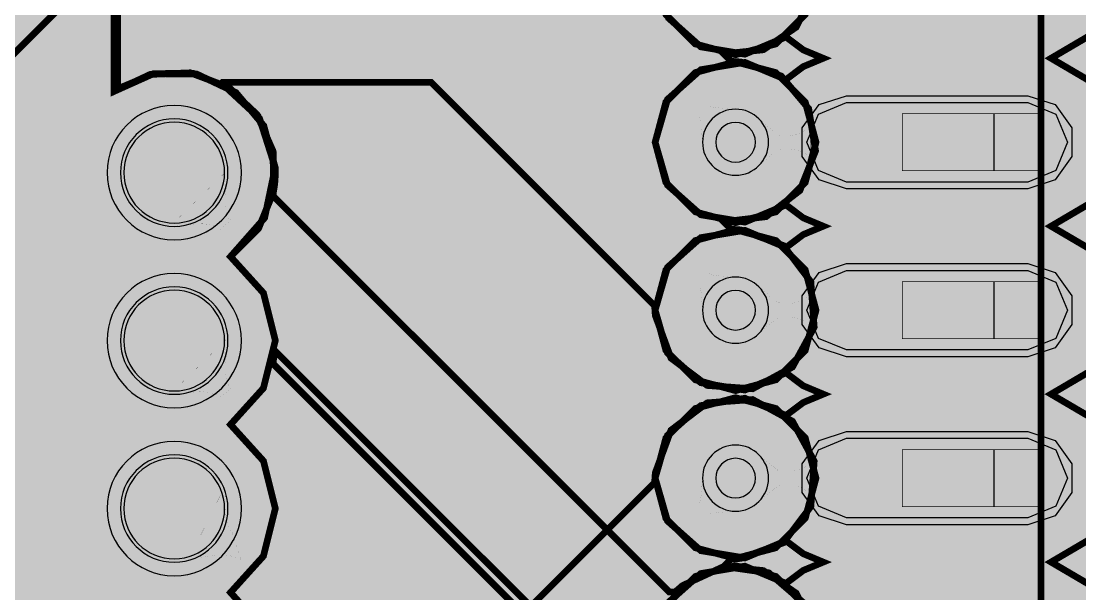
# Model space of a CAD drawing. Header units: millimetres. Extents: x 0 to 100, y -100 to 0.
# Drawn here: x 8.34 to 16.35, y -42.58 to -38.25 of the extents above; entities that cross this region are included whole.
import ezdxf

# ---------------------------------------------------------------- set-up
doc = ezdxf.new("R2010")
doc.units = ezdxf.units.MM
doc.header["$MEASUREMENT"] = 0
for name, color, linetype, true_color in [('Bottom-Layer', 7, 'Continuous', 0x0000ff), ('Bottom-Paste-Mask-Layer', 7, 'Continuous', 0x800000), ('Bottom-Solder-Mask-Layer', 7, 'Continuous', 0xaa00ff), ('Component-Shape-Layer', 7, 'Continuous', 0x00cccc), ('Hole-Layer', 7, 'Continuous', 0x222222), ('Inner1', 7, 'Continuous', 0x999966), ('Inner2', 7, 'Continuous', 0x008000), ('Multi-Layer', 7, 'Continuous', 0xc0c0c0), ('Pin-Floating-Layer', 7, 'Continuous', 0xff99ff), ('Pin-Soldering-Layer', 7, 'Continuous', 0xcc9999), ('Top-Layer', 7, 'Continuous', 0xff0000), ('Top-Paste-Mask-Layer', 7, 'Continuous', 0x808080), ('Top-Solder-Mask-Layer', 7, 'Continuous', 0x800080)]:
    doc.layers.add(name, color=color, linetype=linetype, true_color=true_color)

msp = doc.modelspace()

# ---------------------------------------------------------------- hatches: boundary and pattern name
at = {"layer": 'Bottom-Layer'}
for points in [[(99.6419, -0.3581), (99.6419, -99.6419), (0.3581, -99.6419), (0.3581, -0.3581)], [(7.0747, -50.8217), (6.826, -51.0968), (6.736, -51.4567), (6.826, -51.8165), (7.0747, -52.0917), (6.826, -52.3668), (6.736, -52.7267), (6.826, -53.0865), (7.0747, -53.3617), (6.826, -53.6368), (6.736, -53.9967), (6.826, -54.3565), (7.0747, -54.6317), (6.826, -54.9068), (6.736, -55.2667), (6.826, -55.6265), (7.0747, -55.9017), (6.8259, -56.1769), (6.736, -56.5369), (6.8261, -56.8969), (7.0752, -57.172), (6.8329, -57.4355), (6.7371, -57.7804), (6.8087, -58.1311), (7.0319, -58.4108), (7.0531, -58.4266), (7.0747, -58.4417), (6.826, -58.7168), (6.736, -59.0767), (6.826, -59.4365), (7.0747, -59.7117), (6.826, -59.9868), (6.736, -60.3467), (6.826, -60.7066), (7.0747, -60.9817), (6.8636, -61.1938), (6.7501, -61.4706), (6.7515, -61.7699), (6.8676, -62.0456), (7.0808, -62.2557), (7.3582, -62.3679), (7.6574, -62.365), (7.9326, -62.2474), (9.7791, -62.2474), (9.9357, -62.2163), (10.0684, -62.1276), (10.5764, -61.6196), (10.6651, -61.4869), (10.6963, -61.3303), (10.6963, -45.3287), (13.1431, -42.8819), (13.1738, -43.1818), (13.3447, -43.4301), (13.6139, -43.5658), (13.9152, -43.5555), (14.1745, -43.4018), (14.3282, -43.1425), (14.3385, -42.8412), (14.2028, -42.572), (13.9545, -42.4011), (13.6546, -42.3704), (13.7111, -42.3139), (13.7843, -42.3087), (14.1068, -42.1903), (14.3137, -41.9161), (14.339, -41.5735), (14.1746, -41.2718), (13.873, -41.1074), (13.5304, -41.1326), (13.2561, -41.3394), (13.1377, -41.6619), (13.1324, -41.7353), (10.2512, -44.6165), (10.2611, -44.3937), (10.2063, -44.1776), (10.0914, -43.9865), (9.9263, -43.8367), (10.1751, -43.5615), (10.2651, -43.2017), (10.1751, -42.8418), (9.9263, -42.5667), (10.1751, -42.2915), (10.2651, -41.9317), (10.1751, -41.5718), (9.9263, -41.2967), (10.1751, -41.0215), (10.2651, -40.6617), (10.1751, -40.3018), (9.9263, -40.0267), (10.1841, -39.7341), (10.2641, -39.3526), (10.1455, -38.9811), (9.8592, -38.7165), (9.8668, -38.7089), (11.443, -38.7089), (13.1324, -40.3984), (13.1377, -40.4717), (13.2561, -40.7942), (13.5303, -41.001), (13.8729, -41.0263), (14.1745, -40.8619), (14.3389, -40.5603), (14.3137, -40.2178), (14.107, -39.9435), (13.7846, -39.825), (13.7111, -39.8197), (13.6546, -39.7633), (13.9751, -39.7245), (14.2306, -39.5272), (14.3492, -39.2269), (14.2973, -38.9082), (14.0895, -38.661), (13.7846, -38.555), (13.7111, -38.5497), (13.6546, -38.4933), (13.9546, -38.4625), (14.203, -38.2914), (14.3386, -38.0219), (14.328, -37.7205), (14.174, -37.4612), (13.9143, -37.3078), (13.6128, -37.2981), (13.3437, -37.4344), (13.2881, -37.4827), (9.4686, -37.4827), (9.312, -37.5138), (9.1792, -37.6025), (7.9658, -38.8159), (7.8771, -38.9487), (7.846, -39.1052), (7.846, -44.4246), (7.4742, -44.3426), (7.1089, -44.45), (6.8408, -44.7203), (6.7362, -45.0864), (6.8213, -45.4576), (7.0747, -45.7417), (6.826, -46.0168), (6.736, -46.3767), (6.826, -46.7365), (7.0747, -47.0117), (6.826, -47.2868), (6.736, -47.6467), (6.826, -48.0065), (7.0747, -48.2817), (6.826, -48.5568), (6.736, -48.9167), (6.826, -49.2765), (7.0747, -49.5517), (6.826, -49.8268), (6.736, -50.1867), (6.826, -50.5465)], [(9.0941, -39.3917, 1), (9.9069, -39.3917, 1)], [(9.0941, -40.6617, 1), (9.9069, -40.6617, 1)], [(9.0941, -41.9317, 1), (9.9069, -41.9317, 1)]]:
    msp.add_hatch(color=256, dxfattribs=at).paths.add_polyline_path(points)
at = {"layer": 'Bottom-Paste-Mask-Layer'}
for points in [[(9.0941, -39.3917, 1), (9.9069, -39.3917, 1)], [(9.0941, -40.6617, 1), (9.9069, -40.6617, 1)], [(9.0941, -41.9317, 1), (9.9069, -41.9317, 1)]]:
    msp.add_hatch(color=256, dxfattribs=at).paths.add_polyline_path(points)
at = {"layer": 'Bottom-Solder-Mask-Layer'}
for points in [[(8.9925, -39.3917, 1), (10.0085, -39.3917, 1)], [(8.9925, -40.6617, 1), (10.0085, -40.6617, 1)], [(8.9925, -41.9317, 1), (10.0085, -41.9317, 1)]]:
    msp.add_hatch(color=256, dxfattribs=at).paths.add_polyline_path(points)
at = {"layer": 'Hole-Layer'}
for points in [[(9.1195, -39.3917, 1), (9.8815, -39.3917, 1)], [(9.1195, -40.6617, 1), (9.8815, -40.6617, 1)], [(9.1195, -41.9317, 1), (9.8815, -41.9317, 1)]]:
    msp.add_hatch(color=256, dxfattribs=at).paths.add_polyline_path(points)
at = {"layer": 'Inner1'}
for points in [[(99.6419, -0.3581), (99.6419, -99.6419), (0.3581, -99.6419), (0.3581, -0.3581)], [(7.0747, -50.8217), (6.826, -51.0968), (6.736, -51.4567), (6.826, -51.8165), (7.0747, -52.0917), (6.826, -52.3668), (6.736, -52.7267), (6.826, -53.0865), (7.0747, -53.3617), (6.826, -53.6368), (6.736, -53.9967), (6.826, -54.3565), (7.0747, -54.6317), (6.826, -54.9068), (6.736, -55.2667), (6.826, -55.6265), (7.0747, -55.9017), (6.826, -56.1768), (6.736, -56.5367), (6.826, -56.8965), (7.0747, -57.1717), (6.826, -57.4468), (6.736, -57.8067), (6.826, -58.1665), (7.0747, -58.4417), (6.826, -58.7168), (6.736, -59.0767), (6.826, -59.4365), (7.0747, -59.7117), (6.826, -59.9868), (6.736, -60.3467), (6.826, -60.7066), (7.0747, -60.9817), (6.8189, -61.2705), (6.7366, -61.6475), (6.8489, -62.0166), (7.1272, -62.2839), (7.5005, -62.3812), (7.8739, -62.2839), (8.1521, -62.0166), (8.2644, -61.6475), (8.1822, -61.2705), (7.9263, -60.9817), (8.1751, -60.7066), (8.2651, -60.3467), (8.1751, -59.9868), (7.9263, -59.7117), (8.1751, -59.4365), (8.2651, -59.0767), (8.1751, -58.7168), (7.9263, -58.4417), (8.1751, -58.1665), (8.2651, -57.8067), (8.1751, -57.4468), (7.9263, -57.1717), (8.1751, -56.8965), (8.2651, -56.5367), (8.1751, -56.1768), (7.9263, -55.9017), (8.1751, -55.6265), (8.2651, -55.2667), (8.1751, -54.9068), (7.9263, -54.6317), (8.1751, -54.3565), (8.2651, -53.9967), (8.1751, -53.6368), (7.9263, -53.3617), (8.1751, -53.0865), (8.2651, -52.7267), (8.1751, -52.3668), (7.9263, -52.0917), (8.1751, -51.8165), (8.2651, -51.4567), (8.1751, -51.0968), (7.9263, -50.8217), (8.1751, -50.5465), (8.2651, -50.1867), (8.1751, -49.8268), (7.9263, -49.5517), (8.1371, -49.3401), (8.2508, -49.0639), (8.2499, -48.7652), (8.2487, -48.754), (8.7361, -48.2666), (8.8225, -48.6349), (9.0748, -48.9167), (8.979, -48.9927), (8.8966, -49.0829), (8.7597, -49.3625), (8.7458, -49.6735), (8.8569, -49.9643), (9.0748, -50.1867), (8.979, -50.2627), (8.8966, -50.3529), (8.7597, -50.6325), (8.7458, -50.9435), (8.8569, -51.2343), (9.0748, -51.4567), (8.979, -51.5327), (8.8966, -51.6229), (8.7597, -51.9025), (8.7458, -52.2135), (8.8569, -52.5043), (9.0748, -52.7267), (8.979, -52.8027), (8.8966, -52.8929), (8.7597, -53.1725), (8.7457, -53.4835), (8.8569, -53.7743), (9.0747, -53.9967), (8.826, -54.2718), (8.736, -54.6317), (8.826, -54.9915), (9.0747, -55.2667), (8.826, -55.5418), (8.736, -55.9017), (8.826, -56.2616), (9.0748, -56.5367), (8.979, -56.6127), (8.8966, -56.7029), (8.7597, -56.9825), (8.7458, -57.2936), (8.8569, -57.5844), (9.0748, -57.8067), (8.979, -57.8827), (8.8966, -57.9729), (8.7597, -58.2525), (8.7458, -58.5636), (8.8569, -58.8544), (9.0748, -59.0767), (8.979, -59.1527), (8.8966, -59.2429), (8.7597, -59.5225), (8.7457, -59.8335), (8.8569, -60.1243), (9.0747, -60.3467), (8.8257, -60.6223), (8.736, -60.9828), (8.8267, -61.343), (9.0765, -61.6179), (9.0915, -61.63), (9.0915, -69.656), (9.1226, -69.8125), (9.2113, -69.9453), (13.1324, -73.8664), (13.1377, -73.9398), (13.2561, -74.2622), (13.5303, -74.469), (13.8729, -74.4943), (14.1745, -74.3299), (14.3389, -74.0284), (14.3137, -73.6858), (14.107, -73.4115), (13.7846, -73.293), (13.7111, -73.2878), (13.6546, -73.2313), (13.9751, -73.1926), (14.2306, -72.9952), (14.3492, -72.6949), (14.2973, -72.3763), (14.0895, -72.1291), (13.7846, -72.023), (13.7111, -72.0178), (13.6546, -71.9613), (13.9751, -71.9226), (14.2306, -71.7252), (14.3492, -71.4249), (14.2973, -71.1063), (14.0895, -70.8591), (13.7846, -70.753), (13.7111, -70.7478), (13.6546, -70.6913), (13.9751, -70.6526), (14.2306, -70.4552), (14.3492, -70.1549), (14.2973, -69.8363), (14.0895, -69.5891), (13.7846, -69.483), (13.7111, -69.4778), (13.6546, -69.4213), (13.9751, -69.3826), (14.2306, -69.1852), (14.3492, -68.8849), (14.2973, -68.5663), (14.0895, -68.3191), (13.7846, -68.213), (13.7111, -68.2078), (13.6546, -68.1513), (13.9751, -68.1126), (14.2306, -67.9152), (14.3492, -67.6149), (14.2973, -67.2962), (14.0895, -67.0491), (13.7846, -66.943), (13.7111, -66.9378), (13.6546, -66.8813), (13.9751, -66.8426), (14.2306, -66.6452), (14.3492, -66.3449), (14.2973, -66.0262), (14.0895, -65.7791), (13.7846, -65.673), (13.7111, -65.6678), (12.1433, -64.1), (12.1433, -61.0946), (18.6076, -67.5589), (18.6785, -67.835), (18.8675, -68.0484), (19.1329, -68.1523), (19.4166, -68.1239), (19.656, -67.9693), (19.7988, -67.7225), (19.8134, -67.4379), (19.6967, -67.1778), (19.4744, -66.9995), (19.1951, -66.9421), (19.1485, -66.9426), (12.3473, -60.1414), (12.3473, -58.2522), (13.1324, -59.0374), (13.1377, -59.1108), (13.2561, -59.4332), (13.5303, -59.64), (13.8729, -59.6653), (14.1745, -59.5009), (14.3389, -59.1994), (14.3137, -58.8568), (14.107, -58.5825), (13.7846, -58.464), (13.7111, -58.4588), (13.6546, -58.4023), (13.9751, -58.3636), (14.2306, -58.1662), (14.3492, -57.8659), (14.2973, -57.5472), (14.0895, -57.3001), (13.7846, -57.194), (13.7111, -57.1888), (13.6546, -57.1323), (13.9751, -57.0936), (14.2306, -56.8962), (14.3492, -56.5959), (14.2973, -56.2772), (14.0895, -56.0301), (13.7846, -55.924), (13.7111, -55.9188), (13.6546, -55.8623), (13.9751, -55.8236), (14.2306, -55.6262), (14.3492, -55.3259), (14.2973, -55.0072), (14.0895, -54.76), (13.7846, -54.654), (13.7111, -54.6488), (13.6546, -54.5923), (13.9751, -54.5536), (14.2306, -54.3562), (14.3492, -54.0559), (14.2973, -53.7372), (14.0895, -53.49), (13.7846, -53.384), (13.7111, -53.3788), (13.6546, -53.3223), (13.9751, -53.2836), (14.2306, -53.0862), (14.3492, -52.7859), (14.2973, -52.4672), (14.0895, -52.22), (13.7846, -52.114), (13.7111, -52.1088), (13.7007, -52.0984), (13.7007, -52.0574), (13.9367, -52.0278), (14.1434, -51.9099), (14.289, -51.7217), (14.3512, -51.4921), (14.3207, -51.2562), (14.2019, -51.05), (14.1537, -50.9944), (14.1537, -47.4524), (14.1225, -47.2958), (14.0338, -47.1631), (10.2475, -43.3768), (10.2505, -43.3504), (10.263, -43.2571), (10.2641, -43.163), (10.2609, -43.1218), (10.2554, -43.0809), (18.721, -51.5464), (18.721, -52.2644), (18.6727, -52.32), (18.5285, -52.6318), (18.5762, -52.9719), (18.8006, -53.232), (19.1301, -53.329), (19.4596, -53.232), (19.684, -52.9719), (19.7317, -52.6318), (19.5875, -52.32), (19.5392, -52.2644), (19.5392, -51.6143), (19.5814, -51.3627), (19.4663, -51.1351), (19.4283, -51.0971), (19.4194, -51.0879), (19.4102, -51.079), (12.9683, -44.6371), (13.0207, -44.6475), (13.0739, -44.651), (13.2881, -44.651), (13.3436, -44.6991), (13.6553, -44.8434), (13.9955, -44.7958), (14.2556, -44.5714), (14.3527, -44.2419), (14.2557, -43.9124), (13.9957, -43.688), (13.6555, -43.6402), (13.3437, -43.7844), (13.2881, -43.8327), (13.2434, -43.8327), (10.2475, -40.8368), (10.2505, -40.8104), (10.2567, -40.7742), (10.2613, -40.7377), (12.7846, -43.2611), (12.9174, -43.3498), (13.0739, -43.381), (13.2881, -43.381), (13.3436, -43.4291), (13.6553, -43.5734), (13.9955, -43.5258), (14.2556, -43.3014), (14.3527, -42.9719), (14.2557, -42.6424), (13.9957, -42.418), (13.6555, -42.3702), (13.3437, -42.5144), (13.2881, -42.5627), (13.2434, -42.5627), (10.2475, -39.5668), (10.2505, -39.5404), (10.2582, -39.4939), (10.263, -39.4471), (10.265, -39.4), (10.2641, -39.3529), (10.1778, -39.0371), (9.9674, -38.7864), (9.6713, -38.6466), (9.3439, -38.6434), (9.0453, -38.7774), (9.0453, -29.6107), (13.1431, -25.5129), (13.1738, -25.8127), (13.3447, -26.061), (13.6139, -26.1967), (13.9152, -26.1865), (14.1745, -26.0328), (14.3282, -25.7735), (14.3385, -25.4722), (14.2028, -25.203), (13.9545, -25.032), (13.6546, -25.0013), (13.7111, -24.9449), (13.7843, -24.9396), (14.0894, -24.8337), (14.2972, -24.5866), (14.3492, -24.2679), (14.2307, -23.9675), (13.9752, -23.7701), (13.6546, -23.7313), (13.7111, -23.6748), (13.7843, -23.6696), (14.0894, -23.5637), (14.2972, -23.3166), (14.3492, -22.9979), (14.2307, -22.6975), (13.9752, -22.5001), (13.6546, -22.4613), (13.7111, -22.4048), (13.7843, -22.3996), (14.0431, -22.3226), (14.2431, -22.1411), (14.3447, -21.8909), (14.328, -21.6214), (14.1963, -21.3856), (13.9754, -21.2302), (14.1395, -21.0661), (16.5447, -21.0661), (18.6116, -23.133), (18.7116, -23.4031), (18.9247, -23.5968), (19.203, -23.6708), (19.4842, -23.6085), (19.7051, -23.4238), (19.8163, -23.1581), (19.7928, -22.8711), (19.6399, -22.6271), (19.3919, -22.4807), (19.1044, -22.4649), (19.1007, -22.4654), (17.0033, -20.368), (16.8706, -20.2794), (16.7141, -20.2482), (13.9201, -20.2482), (13.6885, -20.3202), (13.5383, -20.5107), (6.5689, -27.48), (6.4803, -27.6127), (6.4492, -27.7692), (6.4492, -44.471), (6.4803, -44.6275), (6.5689, -44.7602), (6.7524, -44.9436), (6.7512, -44.9548), (6.7503, -45.2538), (6.8641, -45.5303), (7.0752, -45.742), (6.8419, -45.9899), (6.7392, -46.3145), (6.7875, -46.6515), (6.9773, -46.9341), (7.0246, -46.975), (7.0752, -47.012), (6.8329, -47.2755), (6.7371, -47.6203), (6.8087, -47.971), (7.0319, -48.2508), (7.0533, -48.2668), (7.0752, -48.282), (6.8329, -48.5455), (6.7371, -48.8903), (6.8087, -49.241), (7.0319, -49.5208), (7.0531, -49.5366), (7.0747, -49.5517), (6.826, -49.8268), (6.736, -50.1867), (6.826, -50.5465)], [(13.1364, -37.8918), (13.2178, -38.1959), (13.4404, -38.4185), (13.7445, -38.4999), (14.0486, -38.4185), (14.2712, -38.1959), (14.3527, -37.8918), (14.2712, -37.5877), (14.0486, -37.3651), (13.7445, -37.2837), (13.4404, -37.3651), (13.2178, -37.5877)], [(13.1364, -39.1618), (13.2178, -39.4659), (13.4404, -39.6885), (13.7445, -39.7699), (14.0486, -39.6885), (14.2712, -39.4659), (14.3527, -39.1618), (14.2712, -38.8577), (14.0486, -38.6351), (13.7445, -38.5537), (13.4404, -38.6351), (13.2178, -38.8577)], [(13.1364, -40.4318), (13.2178, -40.7359), (13.4404, -40.9585), (13.7445, -41.04), (14.0486, -40.9585), (14.2712, -40.7359), (14.3527, -40.4318), (14.2712, -40.1277), (14.0486, -39.9051), (13.7445, -39.8237), (13.4404, -39.9051), (13.2178, -40.1277)], [(13.1364, -41.7018), (13.2178, -42.0059), (13.4404, -42.2285), (13.7445, -42.31), (14.0486, -42.2285), (14.2712, -42.0059), (14.3527, -41.7018), (14.2712, -41.3977), (14.0486, -41.1751), (13.7445, -41.0937), (13.4404, -41.1751), (13.2178, -41.3977)]]:
    msp.add_hatch(color=256, dxfattribs=at).paths.add_polyline_path(points)
at = {"layer": 'Inner2'}
for points in [[(99.6419, -0.3581), (99.6419, -99.6419), (0.3581, -99.6419), (0.3581, -0.3581)], [(7.0747, -50.8217), (6.8259, -51.0969), (6.736, -51.4569), (6.8261, -51.8169), (7.0752, -52.092), (6.8329, -52.3555), (6.7371, -52.7003), (6.8087, -53.0511), (7.0319, -53.3308), (7.0531, -53.3466), (7.0747, -53.3617), (6.826, -53.6368), (6.736, -53.9967), (6.826, -54.3565), (7.0747, -54.6317), (6.826, -54.9068), (6.736, -55.2667), (6.826, -55.6265), (7.0747, -55.9017), (6.826, -56.1768), (6.736, -56.5367), (6.826, -56.8965), (7.0747, -57.1717), (6.826, -57.4468), (6.736, -57.8067), (6.826, -58.1665), (7.0747, -58.4417), (6.826, -58.7168), (6.736, -59.0767), (6.826, -59.4365), (7.0747, -59.7117), (6.826, -59.9868), (6.736, -60.3467), (6.826, -60.7066), (7.0747, -60.9817), (6.8189, -61.2705), (6.7366, -61.6475), (6.8489, -62.0166), (7.1272, -62.2839), (7.5005, -62.3812), (7.8739, -62.2839), (8.1521, -62.0166), (8.2644, -61.6475), (8.1822, -61.2705), (7.9263, -60.9817), (8.1751, -60.7066), (8.2651, -60.3467), (8.1751, -59.9868), (7.9263, -59.7117), (8.1751, -59.4365), (8.2651, -59.0767), (8.1751, -58.7168), (7.9263, -58.4417), (8.1751, -58.1665), (8.2651, -57.8067), (8.1751, -57.4468), (7.9263, -57.1717), (8.1751, -56.8965), (8.2651, -56.5367), (8.1751, -56.1768), (7.9263, -55.9017), (8.1751, -55.6265), (8.2651, -55.2667), (8.1751, -54.9068), (7.9263, -54.6317), (8.1751, -54.3565), (8.2651, -53.9967), (8.1751, -53.6368), (7.9263, -53.3617), (8.1371, -53.1501), (8.2508, -52.8739), (8.2499, -52.5752), (8.2487, -52.564), (8.7361, -52.0766), (8.8224, -52.4449), (9.0747, -52.7267), (8.826, -53.0018), (8.736, -53.3617), (8.826, -53.7215), (9.0747, -53.9967), (8.826, -54.2718), (8.736, -54.6317), (8.826, -54.9915), (9.0747, -55.2667), (8.826, -55.5418), (8.736, -55.9017), (8.826, -56.2615), (9.0747, -56.5367), (8.826, -56.8118), (8.736, -57.1717), (8.826, -57.5315), (9.0747, -57.8067), (8.826, -58.0818), (8.736, -58.4417), (8.826, -58.8015), (9.0747, -59.0767), (8.826, -59.3518), (8.736, -59.7117), (8.826, -60.0715), (9.0747, -60.3467), (8.8189, -60.6355), (8.7366, -61.0125), (8.8489, -61.3816), (9.1272, -61.6489), (9.5005, -61.7462), (9.8739, -61.6489), (10.1521, -61.3816), (10.2644, -61.0125), (10.1822, -60.6355), (9.9263, -60.3467), (10.1751, -60.0715), (10.2651, -59.7117), (10.1751, -59.3518), (9.9263, -59.0767), (10.1751, -58.8015), (10.2651, -58.4417), (10.1751, -58.0818), (9.9263, -57.8067), (10.1751, -57.5315), (10.2651, -57.1717), (10.1751, -56.8118), (9.9263, -56.5367), (10.1751, -56.2615), (10.2651, -55.9017), (10.1751, -55.5418), (9.9263, -55.2667), (10.1751, -54.9915), (10.2651, -54.6317), (10.1751, -54.2718), (9.9263, -53.9967), (10.1751, -53.7215), (10.2651, -53.3617), (10.1751, -53.0018), (9.9263, -52.7267), (10.1751, -52.4515), (10.2651, -52.0917), (10.1751, -51.7318), (9.9263, -51.4567), (10.1751, -51.1815), (10.2651, -50.8217), (10.1751, -50.4618), (9.9263, -50.1867), (10.1751, -49.9115), (10.2651, -49.5517), (10.1751, -49.1918), (9.9263, -48.9167), (10.1751, -48.6415), (10.2651, -48.2817), (10.1751, -47.9218), (9.9263, -47.6467), (10.1751, -47.3715), (10.2651, -47.0117), (10.1751, -46.6518), (9.9263, -46.3767), (10.1751, -46.1015), (10.2651, -45.7417), (10.1751, -45.3818), (9.9263, -45.1067), (10.1751, -44.8315), (10.2651, -44.4717), (10.1751, -44.1118), (9.9263, -43.8367), (10.1751, -43.5615), (10.2651, -43.2017), (10.1751, -42.8418), (9.9263, -42.5667), (10.1751, -42.2915), (10.2651, -41.9317), (10.1751, -41.5718), (9.9263, -41.2967), (10.1751, -41.0215), (10.2651, -40.6617), (10.1751, -40.3018), (9.9263, -40.0267), (10.1394, -39.8116), (10.2523, -39.5307), (10.2473, -39.228), (10.1253, -38.951), (9.9053, -38.7431), (9.6218, -38.6368), (9.3193, -38.6489), (9.0453, -38.7774), (9.0453, -33.4207), (13.7111, -28.7549), (13.7843, -28.7496), (14.0894, -28.6437), (14.2972, -28.3966), (14.3492, -28.0779), (14.2307, -27.7775), (13.9752, -27.5801), (13.6546, -27.5413), (13.7111, -27.4849), (13.7843, -27.4796), (14.0894, -27.3737), (14.2972, -27.1266), (14.3492, -26.8079), (14.2307, -26.5075), (13.9752, -26.3101), (13.6546, -26.2713), (13.7111, -26.2149), (13.7843, -26.2096), (14.1068, -26.0913), (14.3137, -25.817), (14.339, -25.4745), (14.1746, -25.1728), (13.873, -25.0084), (13.5304, -25.0336), (13.2561, -25.2404), (13.1377, -25.5628), (13.1324, -25.6362), (7.9388, -30.8299), (7.8501, -30.9626), (7.819, -31.1192), (7.819, -44.4116), (7.4492, -44.3438), (7.0919, -44.4605), (6.8333, -44.7333), (6.736, -45.0964), (6.8236, -45.462), (7.0747, -45.7417), (6.826, -46.0168), (6.736, -46.3767), (6.826, -46.7365), (7.0747, -47.0117), (6.826, -47.2868), (6.736, -47.6467), (6.826, -48.0065), (7.0747, -48.2817), (6.826, -48.5568), (6.736, -48.9167), (6.826, -49.2765), (7.0747, -49.5517), (6.826, -49.8268), (6.736, -50.1867), (6.826, -50.5465)], [(13.1364, -37.8918), (13.2178, -38.1959), (13.4404, -38.4185), (13.7445, -38.4999), (14.0486, -38.4185), (14.2712, -38.1959), (14.3527, -37.8918), (14.2712, -37.5877), (14.0486, -37.3651), (13.7445, -37.2837), (13.4404, -37.3651), (13.2178, -37.5877)], [(13.1364, -39.1618), (13.2178, -39.4659), (13.4404, -39.6885), (13.7445, -39.7699), (14.0486, -39.6885), (14.2712, -39.4659), (14.3527, -39.1618), (14.2712, -38.8577), (14.0486, -38.6351), (13.7445, -38.5537), (13.4404, -38.6351), (13.2178, -38.8577)], [(13.1364, -40.4318), (13.2178, -40.7359), (13.4404, -40.9585), (13.7445, -41.04), (14.0486, -40.9585), (14.2712, -40.7359), (14.3527, -40.4318), (14.2712, -40.1277), (14.0486, -39.9051), (13.7445, -39.8237), (13.4404, -39.9051), (13.2178, -40.1277)], [(13.1364, -41.7018), (13.2178, -42.0059), (13.4404, -42.2285), (13.7445, -42.31), (14.0486, -42.2285), (14.2712, -42.0059), (14.3527, -41.7018), (14.2712, -41.3977), (14.0486, -41.1751), (13.7445, -41.0937), (13.4404, -41.1751), (13.2178, -41.3977)], [(13.1364, -42.9718), (13.2178, -43.2759), (13.4404, -43.4985), (13.7445, -43.58), (14.0486, -43.4985), (14.2712, -43.2759), (14.3527, -42.9718), (14.2712, -42.6677), (14.0486, -42.4452), (13.7445, -42.3637), (13.4404, -42.4452), (13.2178, -42.6677)]]:
    msp.add_hatch(color=256, dxfattribs=at).paths.add_polyline_path(points)
at = {"layer": 'Multi-Layer'}
for points in [[(9.0941, -39.3917, 1), (9.9069, -39.3917, 1)], [(9.0941, -39.3917, 1), (9.9069, -39.3917, 1)], [(9.0941, -39.3917, 1), (9.9069, -39.3917, 1)], [(9.0941, -40.6617, 1), (9.9069, -40.6617, 1)], [(9.0941, -40.6617, 1), (9.9069, -40.6617, 1)], [(9.0941, -40.6617, 1), (9.9069, -40.6617, 1)], [(9.0941, -41.9317, 1), (9.9069, -41.9317, 1)], [(9.0941, -41.9317, 1), (9.9069, -41.9317, 1)], [(9.0941, -41.9317, 1), (9.9069, -41.9317, 1)]]:
    msp.add_hatch(color=256, dxfattribs=at).paths.add_polyline_path(points)
at = {"layer": 'Pin-Floating-Layer'}
for points in [[(15.6941, -38.9468), (16.0641, -38.9468), (16.0641, -39.3768), (15.6941, -39.3768)], [(15.6941, -38.9468), (16.0641, -38.9468), (16.0641, -39.3768), (15.6941, -39.3768)], [(15.6941, -40.2168), (16.0641, -40.2168), (16.0641, -40.6468), (15.6941, -40.6468)], [(15.6941, -40.2168), (16.0641, -40.2168), (16.0641, -40.6468), (15.6941, -40.6468)], [(15.6941, -41.4868), (16.0641, -41.4868), (16.0641, -41.9168), (15.6941, -41.9168)], [(15.6941, -41.4868), (16.0641, -41.4868), (16.0641, -41.9168), (15.6941, -41.9168)]]:
    msp.add_hatch(color=256, dxfattribs=at).paths.add_polyline_path(points)
at = {"layer": 'Pin-Soldering-Layer'}
for points in [[(15.0041, -38.9468), (15.7041, -38.9468), (15.7041, -39.3768), (15.0041, -39.3768)], [(15.0041, -38.9468), (15.7041, -38.9468), (15.7041, -39.3768), (15.0041, -39.3768)], [(15.0041, -40.2168), (15.7041, -40.2168), (15.7041, -40.6468), (15.0041, -40.6468)], [(15.0041, -40.2168), (15.7041, -40.2168), (15.7041, -40.6468), (15.0041, -40.6468)], [(15.0041, -41.4868), (15.7041, -41.4868), (15.7041, -41.9168), (15.0041, -41.9168)], [(15.0041, -41.4868), (15.7041, -41.4868), (15.7041, -41.9168), (15.0041, -41.9168)]]:
    msp.add_hatch(color=256, dxfattribs=at).paths.add_polyline_path(points)
at = {"layer": 'Top-Layer'}
for points in [[(99.6419, -0.3581), (99.6419, -99.6419), (0.3581, -99.6419), (0.3581, -0.3581)], [(14.584, -39.4628), (14.3712, -39.3746), (14.283, -39.1618), (14.3712, -38.949), (14.584, -38.8608), (15.953, -38.8608), (16.1658, -38.949), (16.254, -39.1618), (16.1658, -39.3746), (15.953, -39.4628)], [(9.0941, -39.3917, 1), (9.9069, -39.3917, 1)], [(14.584, -40.7328), (14.3712, -40.6447), (14.283, -40.4318), (14.3712, -40.219), (14.584, -40.1308), (15.953, -40.1308), (16.1658, -40.219), (16.254, -40.4318), (16.1658, -40.6447), (15.953, -40.7328)], [(9.0941, -40.6617, 1), (9.9069, -40.6617, 1)], [(14.584, -42.0028), (14.3712, -41.9147), (14.283, -41.7018), (14.3712, -41.489), (14.584, -41.4008), (15.953, -41.4008), (16.1658, -41.489), (16.254, -41.7018), (16.1658, -41.9147), (15.953, -42.0028)], [(9.0941, -41.9317, 1), (9.9069, -41.9317, 1)]]:
    msp.add_hatch(color=256, dxfattribs=at).paths.add_polyline_path(points)
at = {"layer": 'Top-Paste-Mask-Layer'}
for points in [[(14.584, -39.4628), (14.3712, -39.3746), (14.283, -39.1618), (14.3712, -38.949), (14.584, -38.8608), (15.953, -38.8608), (16.1658, -38.949), (16.254, -39.1618), (16.1658, -39.3746), (15.953, -39.4628)], [(9.0941, -39.3917, 1), (9.9069, -39.3917, 1)], [(14.584, -40.7328), (14.3712, -40.6447), (14.283, -40.4318), (14.3712, -40.219), (14.584, -40.1308), (15.953, -40.1308), (16.1658, -40.219), (16.254, -40.4318), (16.1658, -40.6447), (15.953, -40.7328)], [(9.0941, -40.6617, 1), (9.9069, -40.6617, 1)], [(14.584, -42.0028), (14.3712, -41.9147), (14.283, -41.7018), (14.3712, -41.489), (14.584, -41.4008), (15.953, -41.4008), (16.1658, -41.489), (16.254, -41.7018), (16.1658, -41.9147), (15.953, -42.0028)], [(9.0941, -41.9317, 1), (9.9069, -41.9317, 1)]]:
    msp.add_hatch(color=256, dxfattribs=at).paths.add_polyline_path(points)
at = {"layer": 'Top-Solder-Mask-Layer'}
for points in [[(14.584, -39.5138), (14.3771, -39.4466), (14.2492, -39.2706), (14.2492, -39.053), (14.3771, -38.877), (14.584, -38.8098), (15.953, -38.8098), (16.1599, -38.877), (16.2878, -39.053), (16.2878, -39.2706), (16.1599, -39.4466), (15.953, -39.5138)], [(9.0941, -39.3917, 1), (9.9069, -39.3917, 1)], [(14.584, -40.7838), (14.3771, -40.7166), (14.2492, -40.5406), (14.2492, -40.323), (14.3771, -40.147), (14.584, -40.0798), (15.953, -40.0798), (16.1599, -40.147), (16.2878, -40.323), (16.2878, -40.5406), (16.1599, -40.7166), (15.953, -40.7838)], [(9.0941, -40.6617, 1), (9.9069, -40.6617, 1)], [(14.584, -42.0538), (14.3771, -41.9866), (14.2492, -41.8106), (14.2492, -41.593), (14.3771, -41.417), (14.584, -41.3498), (15.953, -41.3498), (16.1599, -41.417), (16.2878, -41.593), (16.2878, -41.8106), (16.1599, -41.9866), (15.953, -42.0538)], [(9.0941, -41.9317, 1), (9.9069, -41.9317, 1)]]:
    msp.add_hatch(color=256, dxfattribs=at).paths.add_polyline_path(points)

# ---------------------------------------------------------------- linework, layer by layer
at = {"layer": 'Bottom-Layer'}
for points, const_width in [([(9.1792, -37.6025), (7.9658, -38.8159), (7.8771, -38.9487), (7.846, -39.1052), (7.846, -44.4246), (7.4742, -44.3426), (7.1089, -44.45), (6.8408, -44.7203), (6.7362, -45.0864), (6.8213, -45.4576), (7.0747, -45.7417), (6.826, -46.0168), (6.736, -46.3767), (6.826, -46.7365)], 0.0508), ([(9.4686, -37.8918), (8.2551, -39.1052)], 0.102), ([(10.1751, -42.8418), (9.9263, -42.5667), (10.1751, -42.2915), (10.2651, -41.9317), (10.1751, -41.5718), (9.9263, -41.2967), (10.1751, -41.0215), (10.2651, -40.6617), (10.1751, -40.3018), (9.9263, -40.0267), (10.1841, -39.7341), (10.2641, -39.3526), (10.1455, -38.9811), (9.8592, -38.7165), (9.8668, -38.7089), (11.443, -38.7089), (13.1324, -40.3984), (13.1377, -40.4717), (13.2561, -40.7942), (13.5303, -41.001), (13.8729, -41.0263), (14.1745, -40.8619), (14.3389, -40.5603), (14.3137, -40.2178), (14.107, -39.9435), (13.7846, -39.825), (13.7111, -39.8197), (13.6546, -39.7633), (13.9751, -39.7245), (14.2306, -39.5272), (14.3492, -39.2269), (14.2973, -38.9082), (14.0895, -38.661), (13.7846, -38.555), (13.7111, -38.5497), (13.6546, -38.4933), (13.9546, -38.4625), (14.203, -38.2914), (14.3386, -38.0219)], 0.0508), ([(9.6128, -38.0958), (8.4591, -39.2495)], 0.102), ([(13.7445, -39.1618), (12.6785, -38.0958)], 0.102), ([(9.6973, -38.2998), (8.6631, -39.334)], 0.102), ([(11.6125, -38.2998), (9.6973, -38.2998)], 0.102), ([(13.7445, -40.4318), (11.6125, -38.2998)], 0.102), ([(8.4591, -39.2495), (8.4591, -58.125)], 0.102), ([(8.6631, -39.334), (8.6631, -59.191)], 0.102), ([(14.3385, -42.8412), (14.2028, -42.572), (13.9545, -42.4011), (13.6546, -42.3704), (13.7111, -42.3139), (13.7843, -42.3087), (14.1068, -42.1903), (14.3137, -41.9161), (14.339, -41.5735), (14.1746, -41.2718), (13.873, -41.1074), (13.5304, -41.1326), (13.2561, -41.3394), (13.1377, -41.6619), (13.1324, -41.7353), (10.2512, -44.6165)], 0.0508), ([(13.7445, -41.7018), (10.2871, -45.1592)], 0.102)]:
    msp.add_lwpolyline(points, dxfattribs=dict(at, const_width=const_width))
at = {"layer": 'Bottom-Layer', "const_width": 0.000254}
for points in [[(13.4678, -38.9572), (13.5399, -38.8851), (13.5665, -38.895), (13.6173, -38.9021), (13.7602, -38.9123), (13.495, -39.1775), (13.4849, -39.0346), (13.4777, -38.9838)], [(13.4678, -40.2272), (13.5399, -40.1551), (13.5665, -40.165), (13.6173, -40.1722), (13.7602, -40.1823), (13.495, -40.4475), (13.4849, -40.3046), (13.4777, -40.2538)], [(13.5399, -41.9785), (13.4678, -41.9064), (13.4777, -41.8799), (13.4849, -41.829), (13.495, -41.6862), (13.7602, -41.9513), (13.6173, -41.9615), (13.5665, -41.9686)]]:
    msp.add_lwpolyline(points, close=True, dxfattribs=at)
at = {"layer": 'Bottom-Layer'}
for points in [[(9.0941, -39.3917, 1), (9.9069, -39.3917, 1)], [(9.0941, -40.6617, 1), (9.9069, -40.6617, 1)], [(9.0941, -41.9317, 1), (9.9069, -41.9317, 1)]]:
    msp.add_lwpolyline(points, format="xyb", close=True, dxfattribs=at)
at = {"layer": 'Bottom-Paste-Mask-Layer'}
for points in [[(9.0941, -39.3917, 1), (9.9069, -39.3917, 1)], [(9.0941, -40.6617, 1), (9.9069, -40.6617, 1)], [(9.0941, -41.9317, 1), (9.9069, -41.9317, 1)]]:
    msp.add_lwpolyline(points, format="xyb", close=True, dxfattribs=at)
at = {"layer": 'Bottom-Solder-Mask-Layer'}
for points in [[(8.9925, -39.3917, 1), (10.0085, -39.3917, 1)], [(8.9925, -40.6617, 1), (10.0085, -40.6617, 1)], [(8.9925, -41.9317, 1), (10.0085, -41.9317, 1)]]:
    msp.add_lwpolyline(points, format="xyb", close=True, dxfattribs=at)
at = {"layer": 'Component-Shape-Layer', "const_width": 0.0508}
msp.add_lwpolyline([(16.0541, -36.1168), (19.9541, -36.1168), (19.9541, -46.0168), (16.0541, -46.0168)], close=True, dxfattribs=at)
msp.add_lwpolyline([(16.0541, -36.1168), (19.9541, -36.1168), (19.9541, -46.0168), (16.0541, -46.0168)], close=True, dxfattribs=at)
at = {"layer": 'Hole-Layer'}
for points in [[(9.1195, -39.3917, 1), (9.8815, -39.3917, 1)], [(13.5945, -39.1618, 1), (13.8945, -39.1618, 1)], [(9.1195, -40.6617, 1), (9.8815, -40.6617, 1)], [(13.5945, -40.4318, 1), (13.8945, -40.4318, 1)], [(9.1195, -41.9317, 1), (9.8815, -41.9317, 1)], [(13.5945, -41.7018, 1), (13.8945, -41.7018, 1)]]:
    msp.add_lwpolyline(points, format="xyb", close=True, dxfattribs=at)
at = {"layer": 'Inner1'}
for points, const_width in [([(8.4321, -28.3752), (8.4321, -46.722)], 0.102), ([(8.6361, -29.4412), (8.6361, -47.788)], 0.102), ([(14.2557, -42.6424), (13.9957, -42.418), (13.6555, -42.3702), (13.3437, -42.5144), (13.2881, -42.5627), (13.2434, -42.5627), (10.2475, -39.5668), (10.2505, -39.5404), (10.2582, -39.4939), (10.263, -39.4471), (10.265, -39.4), (10.2641, -39.3529), (10.1778, -39.0371), (9.9674, -38.7864), (9.6713, -38.6466), (9.3439, -38.6434), (9.0453, -38.7774), (9.0453, -29.6107)], 0.0508), ([(13.0739, -42.9718), (9.5006, -39.3985)], 0.102), ([(13.0739, -44.2418), (9.5006, -40.6685)], 0.102), ([(13.2434, -43.8327), (10.2475, -40.8368), (10.2505, -40.8104), (10.2567, -40.7742), (10.2613, -40.7377), (12.7846, -43.2611)], 0.0508), ([(9.6914, -41.9385), (9.5006, -41.9385)], 0.1016), ([(19.1301, -51.3772), (9.6914, -41.9385)], 0.1016)]:
    msp.add_lwpolyline(points, dxfattribs=dict(at, const_width=const_width))
for points, const_width in [([(13.1364, -37.8918), (13.2178, -38.1959), (13.4404, -38.4185), (13.7445, -38.4999), (14.0486, -38.4185), (14.2712, -38.1959), (14.3527, -37.8918), (14.2712, -37.5877), (14.0486, -37.3651), (13.7445, -37.2837), (13.4404, -37.3651), (13.2178, -37.5877)], 0.0508), ([(13.1364, -39.1618), (13.2178, -39.4659), (13.4404, -39.6885), (13.7445, -39.7699), (14.0486, -39.6885), (14.2712, -39.4659), (14.3527, -39.1618), (14.2712, -38.8577), (14.0486, -38.6351), (13.7445, -38.5537), (13.4404, -38.6351), (13.2178, -38.8577)], 0.0508), ([(9.927, -39.7527), (9.8498, -39.8198), (9.8331, -39.8063), (9.8135, -39.7959), (9.7672, -39.7831), (9.7144, -39.7787), (9.6583, -39.7803), (9.5503, -39.7916), (9.5051, -39.7962), (9.4703, -39.7969), (9.9064, -39.371), (9.8999, -39.4515), (9.888, -39.5603), (9.8861, -39.6167), (9.8903, -39.6698), (9.9031, -39.7163), (9.9135, -39.736)], 0.000254), ([(13.1364, -40.4318), (13.2178, -40.7359), (13.4404, -40.9585), (13.7445, -41.04), (14.0486, -40.9585), (14.2712, -40.7359), (14.3527, -40.4318), (14.2712, -40.1277), (14.0486, -39.9051), (13.7445, -39.8237), (13.4404, -39.9051), (13.2178, -40.1277)], 0.0508), ([(9.927, -41.0227), (9.8498, -41.0898), (9.8331, -41.0763), (9.8135, -41.0659), (9.7672, -41.0531), (9.7144, -41.0487), (9.6583, -41.0503), (9.5503, -41.0616), (9.5051, -41.0662), (9.4703, -41.0669), (9.9064, -40.641), (9.8999, -40.7215), (9.888, -40.8303), (9.8861, -40.8867), (9.8903, -40.9399), (9.9031, -40.9863), (9.9135, -41.006)], 0.000254), ([(13.1364, -41.7018), (13.2178, -42.0059), (13.4404, -42.2285), (13.7445, -42.31), (14.0486, -42.2285), (14.2712, -42.0059), (14.3527, -41.7018), (14.2712, -41.3977), (14.0486, -41.1751), (13.7445, -41.0937), (13.4404, -41.1751), (13.2178, -41.3977)], 0.0508), ([(9.9407, -42.116), (10.0068, -42.3258), (9.9899, -42.3123), (9.9697, -42.3018), (9.9212, -42.2887), (9.8651, -42.2844), (9.8054, -42.2869), (9.6902, -42.3042), (9.6063, -42.3241), (9.8766, -41.7777), (9.8836, -41.8072), (9.8863, -41.8461), (9.8883, -41.9405), (9.8919, -41.9904), (9.9004, -42.0381), (9.9159, -42.0809)], 0.000254)]:
    msp.add_lwpolyline(points, close=True, dxfattribs=dict(at, const_width=const_width))
at = {"layer": 'Inner2'}
for points, const_width in [([(8.4321, -32.1852), (8.4321, -50.532)], 0.102), ([(8.6361, -33.2512), (8.6361, -51.598)], 0.102), ([(10.1751, -42.8418), (9.9263, -42.5667), (10.1751, -42.2915), (10.2651, -41.9317), (10.1751, -41.5718), (9.9263, -41.2967), (10.1751, -41.0215), (10.2651, -40.6617), (10.1751, -40.3018), (9.9263, -40.0267), (10.1394, -39.8116), (10.2523, -39.5307), (10.2473, -39.228), (10.1253, -38.951), (9.9053, -38.7431), (9.6218, -38.6368), (9.3193, -38.6489), (9.0453, -38.7774), (9.0453, -33.4207)], 0.0508)]:
    msp.add_lwpolyline(points, dxfattribs=dict(at, const_width=const_width))
at = {"layer": 'Inner2', "const_width": 0.0508}
for points in [[(13.1364, -37.8918), (13.2178, -38.1959), (13.4404, -38.4185), (13.7445, -38.4999), (14.0486, -38.4185), (14.2712, -38.1959), (14.3527, -37.8918), (14.2712, -37.5877), (14.0486, -37.3651), (13.7445, -37.2837), (13.4404, -37.3651), (13.2178, -37.5877)], [(13.1364, -39.1618), (13.2178, -39.4659), (13.4404, -39.6885), (13.7445, -39.7699), (14.0486, -39.6885), (14.2712, -39.4659), (14.3527, -39.1618), (14.2712, -38.8577), (14.0486, -38.6351), (13.7445, -38.5537), (13.4404, -38.6351), (13.2178, -38.8577)], [(13.1364, -40.4318), (13.2178, -40.7359), (13.4404, -40.9585), (13.7445, -41.04), (14.0486, -40.9585), (14.2712, -40.7359), (14.3527, -40.4318), (14.2712, -40.1277), (14.0486, -39.9051), (13.7445, -39.8237), (13.4404, -39.9051), (13.2178, -40.1277)], [(13.1364, -41.7018), (13.2178, -42.0059), (13.4404, -42.2285), (13.7445, -42.31), (14.0486, -42.2285), (14.2712, -42.0059), (14.3527, -41.7018), (14.2712, -41.3977), (14.0486, -41.1751), (13.7445, -41.0937), (13.4404, -41.1751), (13.2178, -41.3977)], [(13.1364, -42.9718), (13.2178, -43.2759), (13.4404, -43.4985), (13.7445, -43.58), (14.0486, -43.4985), (14.2712, -43.2759), (14.3527, -42.9718), (14.2712, -42.6677), (14.0486, -42.4452), (13.7445, -42.3637), (13.4404, -42.4452), (13.2178, -42.6677)]]:
    msp.add_lwpolyline(points, close=True, dxfattribs=at)
at = {"layer": 'Multi-Layer'}
for points in [[(13.4945, -39.1618, 1), (13.9945, -39.1618, 1)], [(9.0941, -39.3917, 1), (9.9069, -39.3917, 1)], [(9.0941, -39.3917, 1), (9.9069, -39.3917, 1)], [(9.0941, -39.3917, 1), (9.9069, -39.3917, 1)], [(9.0941, -40.6617, 1), (9.9069, -40.6617, 1)], [(9.0941, -40.6617, 1), (9.9069, -40.6617, 1)], [(9.0941, -40.6617, 1), (9.9069, -40.6617, 1)], [(13.4945, -40.4318, 1), (13.9945, -40.4318, 1)], [(13.4945, -41.7018, 1), (13.9945, -41.7018, 1)], [(9.0941, -41.9317, 1), (9.9069, -41.9317, 1)], [(9.0941, -41.9317, 1), (9.9069, -41.9317, 1)], [(9.0941, -41.9317, 1), (9.9069, -41.9317, 1)]]:
    msp.add_lwpolyline(points, format="xyb", close=True, dxfattribs=at)
at = {"layer": 'Pin-Floating-Layer', "const_width": 0.00508}
for points in [[(15.6941, -38.9468), (16.0641, -38.9468), (16.0641, -39.3768), (15.6941, -39.3768)], [(15.6941, -38.9468), (16.0641, -38.9468), (16.0641, -39.3768), (15.6941, -39.3768)], [(15.6941, -40.2168), (16.0641, -40.2168), (16.0641, -40.6468), (15.6941, -40.6468)], [(15.6941, -40.2168), (16.0641, -40.2168), (16.0641, -40.6468), (15.6941, -40.6468)], [(15.6941, -41.4868), (16.0641, -41.4868), (16.0641, -41.9168), (15.6941, -41.9168)], [(15.6941, -41.4868), (16.0641, -41.4868), (16.0641, -41.9168), (15.6941, -41.9168)]]:
    msp.add_lwpolyline(points, close=True, dxfattribs=at)
at = {"layer": 'Pin-Soldering-Layer', "const_width": 0.00508}
for points in [[(15.0041, -38.9468), (15.7041, -38.9468), (15.7041, -39.3768), (15.0041, -39.3768)], [(15.0041, -38.9468), (15.7041, -38.9468), (15.7041, -39.3768), (15.0041, -39.3768)], [(15.0041, -40.2168), (15.7041, -40.2168), (15.7041, -40.6468), (15.0041, -40.6468)], [(15.0041, -40.2168), (15.7041, -40.2168), (15.7041, -40.6468), (15.0041, -40.6468)], [(15.0041, -41.4868), (15.7041, -41.4868), (15.7041, -41.9168), (15.0041, -41.9168)], [(15.0041, -41.4868), (15.7041, -41.4868), (15.7041, -41.9168), (15.0041, -41.9168)]]:
    msp.add_lwpolyline(points, close=True, dxfattribs=at)
at = {"layer": 'Top-Layer'}
for points, const_width in [([(8.4591, -36.2342), (8.4591, -54.315)], 0.102), ([(8.6631, -37.6812), (8.6631, -55.381)], 0.102), ([(10.1751, -42.8418), (9.9263, -42.5667), (10.1751, -42.2915), (10.2651, -41.9317), (10.1751, -41.5718), (9.9263, -41.2967), (10.1751, -41.0215), (10.2651, -40.6617), (10.1751, -40.3018), (9.9263, -40.0267), (10.1371, -39.8151), (10.2508, -39.5389), (10.2499, -39.2402), (10.1347, -38.9646), (9.9227, -38.7542), (9.6463, -38.6411), (9.3476, -38.6426), (9.0723, -38.7583), (9.0723, -37.8507)], 0.0508), ([(13.2299, -38.2159), (13.4819, -38.4403), (13.8146, -38.4959), (14.1258, -38.3656), (14.2564, -38.4638), (14.4073, -38.5268), (14.2564, -38.5898), (14.1258, -38.688), (13.8146, -38.5577), (13.4819, -38.6133), (13.2299, -38.8377), (13.1364, -39.1618), (13.2299, -39.4859), (13.4819, -39.7103), (13.8146, -39.7659), (14.1258, -39.6356), (14.2564, -39.7338), (14.4073, -39.7968), (14.2564, -39.8598), (14.1258, -39.958), (13.8146, -39.8277), (13.4819, -39.8833), (13.2299, -40.1077), (13.1364, -40.4318), (13.2299, -40.7559), (13.4819, -40.9803), (13.8146, -41.0359), (14.1258, -40.9056), (14.2564, -41.0038), (14.4073, -41.0668), (14.2564, -41.1298), (14.1258, -41.228), (13.8146, -41.0977), (13.4819, -41.1533), (13.2299, -41.3777), (13.1364, -41.7018), (13.2299, -42.0259), (13.4819, -42.2503), (13.8146, -42.3059), (14.1258, -42.1756), (14.2564, -42.2738), (14.4073, -42.3368), (14.2564, -42.3998), (14.1258, -42.498), (13.8146, -42.3677), (13.4819, -42.4233), (13.2299, -42.6477)], 0.0508), ([(16.4218, -38.6984), (16.1298, -38.5268), (16.4218, -38.3552)], 0.0508), ([(13.6945, -39.1618), (15.2685, -39.1618)], 0.1016), ([(16.4218, -39.9684), (16.1298, -39.7968), (16.4218, -39.6252)], 0.0508), ([(13.6945, -40.4318), (15.2685, -40.4318)], 0.1016), ([(16.4218, -41.2384), (16.1298, -41.0668), (16.4218, -40.8952)], 0.0508), ([(13.6945, -41.7018), (15.2685, -41.7018)], 0.1016), ([(16.4218, -42.5084), (16.1298, -42.3368), (16.4218, -42.1652)], 0.0508)]:
    msp.add_lwpolyline(points, dxfattribs=dict(at, const_width=const_width))
for points in [[(14.584, -39.4628), (14.3712, -39.3746), (14.283, -39.1618), (14.3712, -38.949), (14.584, -38.8608), (15.953, -38.8608), (16.1658, -38.949), (16.254, -39.1618), (16.1658, -39.3746), (15.953, -39.4628)], [(14.584, -40.7328), (14.3712, -40.6447), (14.283, -40.4318), (14.3712, -40.219), (14.584, -40.1308), (15.953, -40.1308), (16.1658, -40.219), (16.254, -40.4318), (16.1658, -40.6447), (15.953, -40.7328)], [(14.584, -42.0028), (14.3712, -41.9147), (14.283, -41.7018), (14.3712, -41.489), (14.584, -41.4008), (15.953, -41.4008), (16.1658, -41.489), (16.254, -41.7018), (16.1658, -41.9147), (15.953, -42.0028)]]:
    msp.add_lwpolyline(points, close=True, dxfattribs=at)
at = {"layer": 'Top-Layer', "const_width": 0.000254}
for points in [[(14.0849, -39.111), (14.0849, -39.2126), (14.0591, -39.2244), (14.0181, -39.2553), (13.9099, -39.3493), (13.9099, -38.9743), (14.0181, -39.0683), (14.0591, -39.0993)], [(14.1587, -39.2126), (14.1587, -39.111), (14.2047, -39.1045), (14.2502, -39.0872), (14.2881, -39.0628), (14.3019, -39.049), (14.3111, -39.0348), (14.3111, -39.2888), (14.3019, -39.2746), (14.2881, -39.2608), (14.2502, -39.2364), (14.2047, -39.2192)], [(14.0849, -40.381), (14.0849, -40.4826), (14.0591, -40.4944), (14.0181, -40.5253), (13.9099, -40.6193), (13.9099, -40.2443), (14.0181, -40.3383), (14.0591, -40.3693)], [(14.1587, -40.4826), (14.1587, -40.381), (14.2047, -40.3745), (14.2502, -40.3572), (14.2881, -40.3328), (14.3019, -40.319), (14.3111, -40.3048), (14.3111, -40.5588), (14.3019, -40.5446), (14.2881, -40.5308), (14.2502, -40.5064), (14.2047, -40.4892)], [(14.0849, -41.651), (14.0849, -41.7526), (14.0591, -41.7644), (14.0181, -41.7953), (13.9099, -41.8893), (13.9099, -41.5143), (14.0181, -41.6083), (14.0591, -41.6393)], [(14.1587, -41.7526), (14.1587, -41.651), (14.2047, -41.6445), (14.2502, -41.6272), (14.2881, -41.6028), (14.3019, -41.589), (14.3111, -41.5748), (14.3111, -41.8288), (14.3019, -41.8146), (14.2881, -41.8008), (14.2502, -41.7764), (14.2047, -41.7592)]]:
    msp.add_lwpolyline(points, close=True, dxfattribs=at)
at = {"layer": 'Top-Layer'}
for points in [[(9.0941, -39.3917, 1), (9.9069, -39.3917, 1)], [(9.0941, -40.6617, 1), (9.9069, -40.6617, 1)], [(9.0941, -41.9317, 1), (9.9069, -41.9317, 1)]]:
    msp.add_lwpolyline(points, format="xyb", close=True, dxfattribs=at)
at = {"layer": 'Top-Paste-Mask-Layer'}
for points in [[(14.584, -39.4628), (14.3712, -39.3746), (14.283, -39.1618), (14.3712, -38.949), (14.584, -38.8608), (15.953, -38.8608), (16.1658, -38.949), (16.254, -39.1618), (16.1658, -39.3746), (15.953, -39.4628)], [(14.584, -40.7328), (14.3712, -40.6447), (14.283, -40.4318), (14.3712, -40.219), (14.584, -40.1308), (15.953, -40.1308), (16.1658, -40.219), (16.254, -40.4318), (16.1658, -40.6447), (15.953, -40.7328)], [(14.584, -42.0028), (14.3712, -41.9147), (14.283, -41.7018), (14.3712, -41.489), (14.584, -41.4008), (15.953, -41.4008), (16.1658, -41.489), (16.254, -41.7018), (16.1658, -41.9147), (15.953, -42.0028)]]:
    msp.add_lwpolyline(points, close=True, dxfattribs=at)
for points in [[(9.0941, -39.3917, 1), (9.9069, -39.3917, 1)], [(9.0941, -40.6617, 1), (9.9069, -40.6617, 1)], [(9.0941, -41.9317, 1), (9.9069, -41.9317, 1)]]:
    msp.add_lwpolyline(points, format="xyb", close=True, dxfattribs=at)
at = {"layer": 'Top-Solder-Mask-Layer'}
for points in [[(14.584, -39.5138), (14.3771, -39.4466), (14.2492, -39.2706), (14.2492, -39.053), (14.3771, -38.877), (14.584, -38.8098), (15.953, -38.8098), (16.1599, -38.877), (16.2878, -39.053), (16.2878, -39.2706), (16.1599, -39.4466), (15.953, -39.5138)], [(14.584, -40.7838), (14.3771, -40.7166), (14.2492, -40.5406), (14.2492, -40.323), (14.3771, -40.147), (14.584, -40.0798), (15.953, -40.0798), (16.1599, -40.147), (16.2878, -40.323), (16.2878, -40.5406), (16.1599, -40.7166), (15.953, -40.7838)], [(14.584, -42.0538), (14.3771, -41.9866), (14.2492, -41.8106), (14.2492, -41.593), (14.3771, -41.417), (14.584, -41.3498), (15.953, -41.3498), (16.1599, -41.417), (16.2878, -41.593), (16.2878, -41.8106), (16.1599, -41.9866), (15.953, -42.0538)]]:
    msp.add_lwpolyline(points, close=True, dxfattribs=at)
for points in [[(9.0941, -39.3917, 1), (9.9069, -39.3917, 1)], [(9.0941, -40.6617, 1), (9.9069, -40.6617, 1)], [(9.0941, -41.9317, 1), (9.9069, -41.9317, 1)]]:
    msp.add_lwpolyline(points, format="xyb", close=True, dxfattribs=at)

doc.saveas('drawing.dxf')
